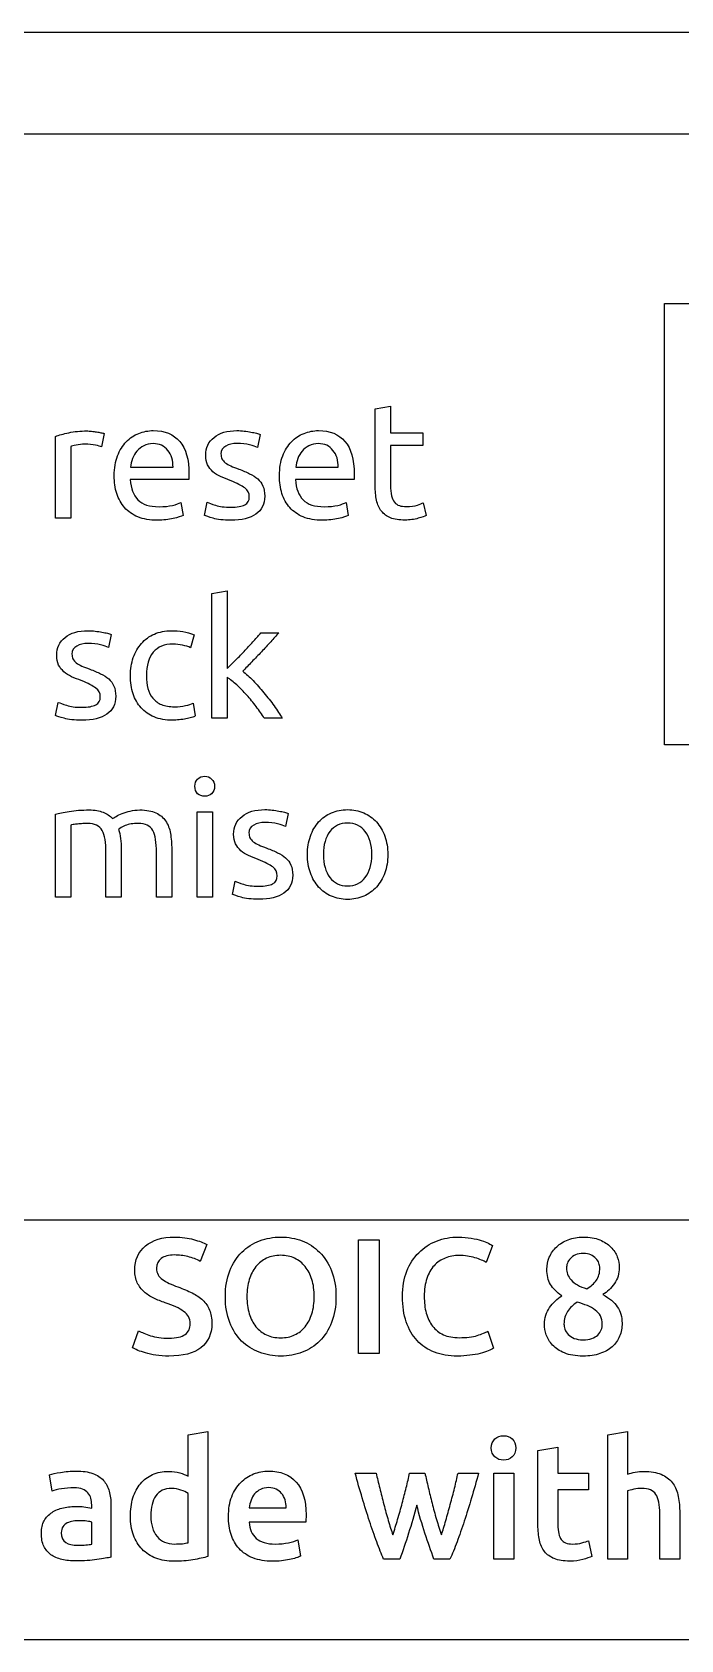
# Model space of a CAD drawing. Extents: x 9.6 to 52.8, y 7 to 29.1.
# Drawn here: x 28.75 to 37.65, y 7.05 to 29.12 of the extents above; entities that cross this region are included whole.
import ezdxf

# ---------------------------------------------------------------- set-up
doc = ezdxf.new("R2010")
doc.units = 0
doc.layers.add('ink_ext_XXXXXX', color=7, linetype='CONTINUOUS')

msp = doc.modelspace()

# ---------------------------------------------------------------- linework, layer by layer
at = {"layer": 'ink_ext_XXXXXX', "color": 7}
for points in [[(9.558798, 29.12372), (52.829742, 29.12372), (52.829742, 7.045743), (9.558798, 7.045743), (9.558798, 29.12372)], [(17.328409, 12.812854), (47.153336, 12.812854), (47.153336, 27.72283), (17.328409, 27.72283), (17.328409, 12.812854)], [(37.424215, 25.399346), (46.824759, 25.399346), (46.824759, 19.33627), (37.424215, 19.33627), (37.424215, 25.399346)], [(33.456245, 22.902157), (33.456245, 23.949765), (33.666218, 23.98589), (33.666218, 23.622388)], [(29.278862, 23.434992), (29.278862, 22.448343), (29.068889, 22.448343), (29.068889, 23.572717)], [(29.737191, 23.613357), (29.701067, 23.430477)], [(31.87827, 23.59981), (31.839888, 23.419188)], [(33.666218, 23.622388), (34.111001, 23.622388), (34.111001, 23.446281), (33.666218, 23.446281), (33.666218, 22.904414)], [(30.899312, 22.978921), (30.095543, 22.978921)], [(30.100058, 23.148254), (30.682565, 23.148254)], [(33.165909, 22.978921), (32.36214, 22.978921)], [(32.366656, 23.148254), (32.949162, 23.148254)], [(30.790938, 22.662832), (30.820289, 22.486725)], [(31.112883, 22.486725), (31.151266, 22.667348)], [(33.057536, 22.662832), (33.086887, 22.486725)], [(34.115516, 22.660574), (34.156156, 22.486725)], [(31.424104, 20.265509), (31.424104, 19.701065), (31.214131, 19.701065), (31.214131, 21.416976), (31.424104, 21.4531), (31.424104, 20.382914)], [(29.834276, 20.852531), (29.795893, 20.671909)], [(30.970643, 20.848016), (30.92323, 20.669651)], [(31.889206, 20.875109), (32.135304, 20.875109)], [(29.068889, 19.739447), (29.107271, 19.920069)], [(30.959354, 19.90878), (30.988706, 19.732674)], [(32.180459, 19.701065), (31.934362, 19.701065)], [(29.278862, 18.234775), (29.278862, 17.243611), (29.068889, 17.243611), (29.068889, 18.383788)], [(31.22355, 17.243611), (31.013576, 17.243611), (31.013576, 18.417655), (31.22355, 18.417655), (31.22355, 17.243611)], [(32.261916, 18.395077), (32.223534, 18.214455)], [(29.972, 17.902882), (29.972, 17.243611), (29.762027, 17.243611), (29.762027, 17.857726)], [(30.665138, 17.902882), (30.665138, 17.243611), (30.455164, 17.243611), (30.455164, 17.857726)], [(31.496529, 17.281993), (31.534911, 17.462615)], [(31.14547, 12.473121), (31.057416, 12.242828)], [(33.227846, 12.540854), (33.512326, 12.540854), (33.512326, 10.976214), (33.227846, 10.976214), (33.227846, 12.540854)], [(35.063349, 12.461832), (34.979811, 12.229281)], [(30.127212, 11.057494), (30.21075, 11.290045)], [(35.002389, 11.283272), (35.079154, 11.050721)], [(30.888681, 9.29417), (30.888681, 9.860872), (31.161873, 9.906028), (31.161873, 8.190116)], [(36.646227, 8.153992), (36.646227, 9.860872), (36.919419, 9.906028), (36.919419, 9.321263)], [(35.689, 9.646383), (35.962191, 9.691539), (35.962191, 9.33481), (36.382138, 9.33481), (36.382138, 9.106774), (35.962191, 9.106774), (35.962191, 8.625868)], [(35.689, 8.62361), (35.689, 9.646383)], [(29.023298, 9.088712), (28.989432, 9.309974)], [(33.181314, 9.33481), (33.470309, 9.33481)], [(33.928638, 9.33481), (34.138611, 9.33481)], [(34.592425, 9.33481), (34.874647, 9.33481)], [(35.356225, 8.153992), (35.083033, 8.153992), (35.083033, 9.33481), (35.356225, 9.33481), (35.356225, 8.153992)], [(30.888681, 8.37977), (30.888681, 9.057103)], [(36.919419, 9.093228), (36.919419, 8.153992), (36.646227, 8.153992)], [(29.567423, 8.853903), (29.567423, 8.899059)], [(29.831583, 8.896801), (29.831583, 8.181085)], [(31.727904, 8.860676), (32.235904, 8.860676)], [(29.567423, 8.35945), (29.567423, 8.661992)], [(32.50458, 8.659734), (31.725647, 8.659734)], [(37.632876, 8.817779), (37.632876, 8.153992), (37.359685, 8.153992), (37.359685, 8.774881)], [(32.396207, 8.418152), (32.432331, 8.194632)], [(36.384396, 8.406863), (36.429551, 8.190116)], [(33.795429, 8.153992), (33.571909, 8.153992)], [(34.481794, 8.153992), (34.260531, 8.153992)]]:
    msp.add_lwpolyline(points, dxfattribs=at)
for points in [[(29.254027, 23.622388), (29.327781, 23.638944), (29.410565, 23.647222), (29.502382, 23.647223)], [(29.502382, 23.647223), (29.520444, 23.647222), (29.540764, 23.645717), (29.563342, 23.642708)], [(29.563342, 23.642708), (29.587425, 23.641201), (29.610755, 23.638191), (29.633333, 23.633677)], [(29.633333, 23.633677), (29.65591, 23.630664), (29.67623, 23.626902), (29.694293, 23.622388)], [(30.212947, 23.613357), (30.27767, 23.638944), (30.343898, 23.651738), (30.411632, 23.651739)], [(30.411632, 23.651739), (30.569675, 23.651738), (30.690843, 23.602067), (30.775134, 23.502725)], [(31.246092, 23.55917), (31.322857, 23.620881), (31.427467, 23.651738), (31.559923, 23.651739)], [(31.559923, 23.651739), (31.593037, 23.651738), (31.626151, 23.649481), (31.659266, 23.644965)], [(31.659266, 23.644965), (31.692379, 23.641953), (31.723235, 23.637439), (31.751834, 23.631419)], [(31.751834, 23.631419), (31.780432, 23.626902), (31.805268, 23.621634), (31.826341, 23.615614)], [(32.479544, 23.613357), (32.544267, 23.638944), (32.610495, 23.651738), (32.678229, 23.651739)], [(32.678229, 23.651739), (32.836273, 23.651738), (32.95744, 23.602067), (33.041731, 23.502725)], [(29.068889, 23.572717), (29.11856, 23.590778), (29.180272, 23.607335), (29.254027, 23.622388)], [(29.353369, 23.450797), (29.315739, 23.44327), (29.290904, 23.438002), (29.278862, 23.434992)], [(29.470773, 23.464343), (29.431638, 23.464342), (29.392503, 23.459827), (29.353369, 23.450797)], [(29.617529, 23.450797), (29.579899, 23.459827), (29.53098, 23.464342), (29.470773, 23.464343)], [(29.701067, 23.430477), (29.684509, 23.436496), (29.656663, 23.44327), (29.617529, 23.450797)], [(29.694293, 23.622388), (29.71386, 23.619375), (29.728159, 23.616366), (29.737191, 23.613357)], [(29.921694, 23.304041), (29.951797, 23.38231), (29.991685, 23.447033), (30.041356, 23.49821)], [(30.041356, 23.49821), (30.091027, 23.549385), (30.148224, 23.587768), (30.212947, 23.613357)], [(30.280681, 23.444023), (30.244556, 23.42596), (30.2137, 23.401877), (30.188112, 23.371774)], [(30.409374, 23.473374), (30.361207, 23.473373), (30.31831, 23.46359), (30.280681, 23.444023)], [(30.610316, 23.380805), (30.56215, 23.442517), (30.495169, 23.473373), (30.409374, 23.473374)], [(30.775134, 23.502725), (30.859423, 23.404888), (30.901568, 23.255122), (30.901569, 23.053428)], [(31.130946, 23.313072), (31.130946, 23.416929), (31.169328, 23.498962), (31.246092, 23.55917)], [(31.406394, 23.439508), (31.362744, 23.416929), (31.340919, 23.380805), (31.340919, 23.331134)], [(31.559923, 23.475632), (31.501221, 23.475631), (31.450045, 23.46359), (31.406394, 23.439508)], [(31.733772, 23.455312), (31.685606, 23.468858), (31.627656, 23.475631), (31.559923, 23.475632)], [(31.839888, 23.419188), (31.817309, 23.431228), (31.781938, 23.44327), (31.733772, 23.455312)], [(31.826341, 23.615614), (31.848918, 23.609592), (31.866228, 23.604324), (31.87827, 23.59981)], [(32.188291, 23.304041), (32.218395, 23.38231), (32.258282, 23.447033), (32.307953, 23.49821)], [(32.307953, 23.49821), (32.357624, 23.549385), (32.414821, 23.587768), (32.479544, 23.613357)], [(32.547278, 23.444023), (32.511153, 23.42596), (32.480297, 23.401877), (32.454709, 23.371774)], [(32.675971, 23.473374), (32.627805, 23.473373), (32.584907, 23.46359), (32.547278, 23.444023)], [(32.876913, 23.380805), (32.828747, 23.442517), (32.761766, 23.473373), (32.675971, 23.473374)], [(33.041731, 23.502725), (33.126021, 23.404888), (33.168166, 23.255122), (33.168167, 23.053428)], [(29.876538, 23.033108), (29.876538, 23.136965), (29.89159, 23.227276), (29.921694, 23.304041)], [(30.127152, 23.267917), (30.113605, 23.228781), (30.104574, 23.188894), (30.100058, 23.148254)], [(30.188112, 23.371774), (30.162523, 23.34167), (30.142203, 23.307051), (30.127152, 23.267917)], [(30.682565, 23.148254), (30.684071, 23.24308), (30.659987, 23.320597), (30.610316, 23.380805)], [(31.158039, 23.179863), (31.139977, 23.215987), (31.130946, 23.26039), (31.130946, 23.313072)], [(31.340919, 23.331134), (31.340919, 23.305546), (31.345434, 23.282968), (31.354466, 23.263401)], [(31.354466, 23.263401), (31.365002, 23.243833), (31.380054, 23.225771), (31.399621, 23.209214)], [(31.399621, 23.209214), (31.420694, 23.194162), (31.446282, 23.179863), (31.476386, 23.166317)], [(32.143136, 23.033108), (32.143136, 23.136965), (32.158188, 23.227276), (32.188291, 23.304041)], [(32.393749, 23.267917), (32.380202, 23.228781), (32.371171, 23.188894), (32.366656, 23.148254)], [(32.454709, 23.371774), (32.429121, 23.34167), (32.408801, 23.307051), (32.393749, 23.267917)], [(32.949162, 23.148254), (32.950669, 23.24308), (32.926584, 23.320597), (32.876913, 23.380805)], [(29.910405, 22.78701), (29.887827, 22.862269), (29.876538, 22.944302), (29.876538, 23.033108)], [(30.095543, 22.978921), (30.104574, 22.857001), (30.139946, 22.764432), (30.201658, 22.701214)], [(30.901569, 23.017303), (30.901568, 23.003756), (30.900814, 22.990962), (30.899312, 22.978921)], [(30.901569, 23.053428), (30.901568, 23.044396), (30.901568, 23.032355), (30.901569, 23.017303)], [(31.230288, 23.087294), (31.200184, 23.112882), (31.176101, 23.143738), (31.158039, 23.179863)], [(31.336403, 23.019561), (31.295763, 23.039128), (31.260391, 23.061706), (31.230288, 23.087294)], [(31.467354, 22.965374), (31.422199, 22.983436), (31.378548, 23.001498), (31.336403, 23.019561)], [(31.668297, 22.863774), (31.627656, 22.893878), (31.560675, 22.927744), (31.467354, 22.965374)], [(31.476386, 23.166317), (31.506489, 23.152769), (31.542613, 23.13847), (31.584759, 23.123419)], [(31.584759, 23.123419), (31.64045, 23.102346), (31.690121, 23.081273), (31.733772, 23.060201)], [(31.733772, 23.060201), (31.777422, 23.040633), (31.814299, 23.017303), (31.844403, 22.99021)], [(31.844403, 22.99021), (31.876012, 22.963116), (31.900095, 22.930002), (31.916652, 22.890868)], [(32.177002, 22.78701), (32.154424, 22.862269), (32.143136, 22.944302), (32.143136, 23.033108)], [(32.36214, 22.978921), (32.371171, 22.857001), (32.406543, 22.764432), (32.468256, 22.701214)], [(33.168167, 23.017303), (33.168166, 23.003756), (33.167412, 22.990962), (33.165909, 22.978921)], [(33.168167, 23.053428), (33.168166, 23.044396), (33.168166, 23.032355), (33.168167, 23.017303)], [(30.018778, 22.595099), (29.970613, 22.649285), (29.934488, 22.713256), (29.910405, 22.78701)], [(31.666039, 22.633481), (31.708183, 22.656059), (31.729256, 22.692183), (31.729257, 22.741854)], [(31.729257, 22.741854), (31.729256, 22.79303), (31.708936, 22.83367), (31.668297, 22.863774)], [(31.941488, 22.750885), (31.941487, 22.642512), (31.900847, 22.56048), (31.819568, 22.504788)], [(31.916652, 22.890868), (31.933208, 22.853238), (31.941487, 22.806577), (31.941488, 22.750885)], [(32.285376, 22.595099), (32.23721, 22.649285), (32.201085, 22.713256), (32.177002, 22.78701)], [(33.474307, 22.694441), (33.462266, 22.754648), (33.456245, 22.823887), (33.456245, 22.902157)], [(33.666218, 22.904414), (33.666218, 22.845712), (33.670734, 22.796794), (33.679765, 22.757659)], [(33.679765, 22.757659), (33.688796, 22.720029), (33.702342, 22.689925), (33.720405, 22.667348)], [(30.201658, 22.466405), (30.127904, 22.498014), (30.066944, 22.540912), (30.018778, 22.595099)], [(30.201658, 22.701214), (30.26337, 22.637997), (30.359702, 22.606388), (30.490654, 22.606388)], [(30.490654, 22.606388), (30.564407, 22.606388), (30.62612, 22.612409), (30.675792, 22.62445)], [(30.675792, 22.62445), (30.726967, 22.637997), (30.765349, 22.65079), (30.790938, 22.662832)], [(31.151266, 22.667348), (31.175349, 22.658317), (31.213731, 22.64477), (31.266412, 22.626708)], [(31.266412, 22.626708), (31.319094, 22.608645), (31.389085, 22.599614), (31.476386, 22.599614)], [(31.476386, 22.599614), (31.562181, 22.599614), (31.625399, 22.610903), (31.666039, 22.633481)], [(32.468256, 22.466405), (32.394501, 22.498014), (32.333541, 22.540912), (32.285376, 22.595099)], [(32.468256, 22.701214), (32.529968, 22.637997), (32.6263, 22.606388), (32.757251, 22.606388)], [(32.757251, 22.606388), (32.831005, 22.606388), (32.892717, 22.612409), (32.942389, 22.62445)], [(32.942389, 22.62445), (32.993564, 22.637997), (33.031946, 22.65079), (33.057536, 22.662832)], [(33.542041, 22.545428), (33.510432, 22.586068), (33.487854, 22.635739), (33.474307, 22.694441)], [(33.666218, 22.452859), (33.615042, 22.473932), (33.573649, 22.504788), (33.542041, 22.545428)], [(33.720405, 22.667348), (33.738467, 22.646275), (33.761045, 22.631223), (33.788138, 22.622192)], [(33.788138, 22.622192), (33.815231, 22.613161), (33.84684, 22.608645), (33.882965, 22.608645)], [(33.882965, 22.608645), (33.946182, 22.608645), (33.996606, 22.615419), (34.034236, 22.628965)], [(34.034236, 22.628965), (34.07337, 22.644017), (34.100464, 22.654554), (34.115516, 22.660574)], [(30.468076, 22.42125), (30.365723, 22.42125), (30.276917, 22.436302), (30.201658, 22.466405)], [(30.684823, 22.443828), (30.621604, 22.428776), (30.549355, 22.42125), (30.468076, 22.42125)], [(30.820289, 22.486725), (30.7947, 22.473179), (30.749545, 22.45888), (30.684823, 22.443828)], [(31.232546, 22.448343), (31.173843, 22.464901), (31.133956, 22.477694), (31.112883, 22.486725)], [(31.476386, 22.42125), (31.372527, 22.42125), (31.291248, 22.430281), (31.232546, 22.448343)], [(31.819568, 22.504788), (31.739792, 22.449096), (31.625399, 22.42125), (31.476386, 22.42125)], [(32.734673, 22.42125), (32.63232, 22.42125), (32.543514, 22.436302), (32.468256, 22.466405)], [(32.95142, 22.443828), (32.888202, 22.428776), (32.815953, 22.42125), (32.734673, 22.42125)], [(33.086887, 22.486725), (33.061298, 22.473179), (33.016142, 22.45888), (32.95142, 22.443828)], [(33.864903, 22.423508), (33.785128, 22.423508), (33.7189, 22.433292), (33.666218, 22.452859)], [(34.045525, 22.448343), (33.992843, 22.431786), (33.932636, 22.423508), (33.864903, 22.423508)], [(34.156156, 22.486725), (34.135083, 22.476189), (34.098206, 22.463395), (34.045525, 22.448343)], [(29.086951, 20.565794), (29.086951, 20.669651), (29.125333, 20.751683), (29.202098, 20.811891)], [(29.202098, 20.811891), (29.278862, 20.873603), (29.383472, 20.904459), (29.515929, 20.90446)], [(29.515929, 20.90446), (29.549042, 20.904459), (29.582157, 20.902203), (29.615271, 20.897687)], [(29.615271, 20.897687), (29.648385, 20.894674), (29.679241, 20.89016), (29.70784, 20.88414)], [(29.70784, 20.88414), (29.736438, 20.879624), (29.761273, 20.874356), (29.782347, 20.868336)], [(29.782347, 20.868336), (29.804924, 20.862314), (29.822233, 20.857046), (29.834276, 20.852531)], [(30.250412, 20.728354), (30.298578, 20.784045), (30.35728, 20.826942), (30.426519, 20.857047)], [(30.426519, 20.857047), (30.497262, 20.888655), (30.575532, 20.904459), (30.661328, 20.90446)], [(30.661328, 20.90446), (30.714009, 20.904459), (30.76669, 20.899944), (30.819372, 20.890914)], [(30.819372, 20.890914), (30.872053, 20.881882), (30.922476, 20.867582), (30.970643, 20.848016)], [(31.672459, 20.635785), (31.714604, 20.68094), (31.754492, 20.723837), (31.792122, 20.764478)], [(31.792122, 20.764478), (31.829751, 20.806622), (31.862112, 20.843499), (31.889206, 20.875109)], [(32.135304, 20.875109), (32.100684, 20.837478), (32.063054, 20.796086), (32.022415, 20.750931)], [(29.114044, 20.432585), (29.095982, 20.468709), (29.086951, 20.513112), (29.086951, 20.565794)], [(29.3624, 20.692229), (29.318749, 20.669651), (29.296924, 20.633526), (29.296924, 20.583856)], [(29.296924, 20.583856), (29.296924, 20.558267), (29.30144, 20.535689), (29.310471, 20.516123)], [(29.515929, 20.728354), (29.457226, 20.728353), (29.40605, 20.716311), (29.3624, 20.692229)], [(29.689778, 20.708034), (29.641611, 20.721579), (29.583662, 20.728353), (29.515929, 20.728354)], [(29.795893, 20.671909), (29.773315, 20.68395), (29.737943, 20.695991), (29.689778, 20.708034)], [(30.099141, 20.285829), (30.099141, 20.37614), (30.111935, 20.458925), (30.137523, 20.534185)], [(30.137523, 20.534185), (30.164617, 20.609443), (30.202246, 20.674166), (30.250412, 20.728354)], [(30.410714, 20.608691), (30.349002, 20.534937), (30.318145, 20.427316), (30.318146, 20.285829)], [(30.681648, 20.719323), (30.564243, 20.719322), (30.473932, 20.682445), (30.410714, 20.608691)], [(30.812599, 20.705776), (30.771958, 20.714806), (30.728308, 20.719322), (30.681648, 20.719323)], [(30.92323, 20.669651), (30.89162, 20.684702), (30.854743, 20.696744), (30.812599, 20.705776)], [(31.543766, 20.502576), (31.587416, 20.546225), (31.630314, 20.590629), (31.672459, 20.635785)], [(31.895979, 20.613207), (31.852328, 20.568051), (31.807925, 20.522143), (31.762771, 20.475483)], [(32.022415, 20.750931), (31.981774, 20.705775), (31.939629, 20.659867), (31.895979, 20.613207)], [(29.186293, 20.340016), (29.156189, 20.365604), (29.132107, 20.39646), (29.114044, 20.432585)], [(29.292409, 20.272283), (29.251769, 20.291849), (29.216397, 20.314427), (29.186293, 20.340016)], [(29.310471, 20.516123), (29.321007, 20.496554), (29.336059, 20.478492), (29.355627, 20.461936)], [(29.355627, 20.461936), (29.376699, 20.446884), (29.402287, 20.432584), (29.432391, 20.419038)], [(29.432391, 20.419038), (29.462494, 20.405491), (29.498619, 20.391192), (29.540764, 20.37614)], [(29.540764, 20.37614), (29.596456, 20.355067), (29.646127, 20.333995), (29.689778, 20.312923)], [(29.689778, 20.312923), (29.733427, 20.293355), (29.770305, 20.270024), (29.800409, 20.242931)], [(31.424104, 20.382914), (31.460228, 20.419037), (31.500116, 20.458925), (31.543766, 20.502576)], [(31.762771, 20.475483), (31.71912, 20.430326), (31.677727, 20.387429), (31.638593, 20.346789)], [(31.638593, 20.346789), (31.683748, 20.312169), (31.731161, 20.269272), (31.780833, 20.218096)], [(29.42336, 20.218096), (29.378204, 20.236158), (29.334554, 20.25422), (29.292409, 20.272283)], [(29.624302, 20.116496), (29.583662, 20.146599), (29.516681, 20.180466), (29.42336, 20.218096)], [(29.685262, 19.994576), (29.685262, 20.045752), (29.664942, 20.086392), (29.624302, 20.116496)], [(29.800409, 20.242931), (29.832017, 20.215838), (29.8561, 20.182724), (29.872658, 20.143589)], [(29.872658, 20.143589), (29.889214, 20.105959), (29.897493, 20.059299), (29.897493, 20.003607)], [(30.135266, 20.037474), (30.111182, 20.112732), (30.099141, 20.195518), (30.099141, 20.285829)], [(30.318146, 20.285829), (30.318145, 20.222611), (30.324919, 20.164661), (30.338466, 20.11198)], [(30.338466, 20.11198), (30.353517, 20.059299), (30.376095, 20.014143), (30.406199, 19.976514)], [(31.557313, 20.159394), (31.510652, 20.201539), (31.466249, 20.23691), (31.424104, 20.265509)], [(31.695037, 20.019411), (31.649881, 20.070588), (31.603973, 20.117248), (31.557313, 20.159394)], [(31.780833, 20.218096), (31.832008, 20.166919), (31.88168, 20.111228), (31.929846, 20.05102)], [(29.107271, 19.920069), (29.131354, 19.911038), (29.169736, 19.897491), (29.222418, 19.879429)], [(29.222418, 19.879429), (29.275099, 19.861367), (29.34509, 19.852336), (29.432391, 19.852336)], [(29.432391, 19.852336), (29.518186, 19.852336), (29.581404, 19.863625), (29.622044, 19.886203)], [(29.622044, 19.886203), (29.664189, 19.90878), (29.685262, 19.944905), (29.685262, 19.994576)], [(29.897493, 20.003607), (29.897493, 19.895234), (29.856853, 19.813201), (29.775573, 19.757509)], [(30.243639, 19.845563), (30.195473, 19.899749), (30.159348, 19.963719), (30.135266, 20.037474)], [(30.406199, 19.976514), (30.437807, 19.938884), (30.477695, 19.909533), (30.525861, 19.88846)], [(30.525861, 19.88846), (30.574027, 19.868893), (30.632729, 19.859109), (30.701968, 19.859109)], [(30.701968, 19.859109), (30.757659, 19.859109), (30.808083, 19.864377), (30.853239, 19.874914)], [(30.853239, 19.874914), (30.898394, 19.88545), (30.933765, 19.896739), (30.959354, 19.90878)], [(31.823731, 19.861367), (31.78309, 19.917059), (31.740192, 19.96974), (31.695037, 20.019411)], [(31.929846, 20.05102), (31.979517, 19.992318), (32.026177, 19.932111), (32.069828, 19.870398)], [(32.069828, 19.870398), (32.113478, 19.810191), (32.150355, 19.753747), (32.180459, 19.701065)], [(29.188551, 19.701065), (29.129849, 19.717622), (29.089961, 19.730416), (29.068889, 19.739447)], [(29.432391, 19.673971), (29.328533, 19.673971), (29.247253, 19.683003), (29.188551, 19.701065)], [(29.775573, 19.757509), (29.695798, 19.701818), (29.581404, 19.673971), (29.432391, 19.673971)], [(30.424261, 19.719127), (30.353517, 19.749231), (30.29331, 19.791376), (30.243639, 19.845563)], [(30.674874, 19.673971), (30.580047, 19.673971), (30.49651, 19.689023), (30.424261, 19.719127)], [(30.767443, 19.680745), (30.735834, 19.676229), (30.704978, 19.673971), (30.674874, 19.673971)], [(30.860012, 19.694291), (30.831413, 19.688271), (30.800557, 19.683755), (30.767443, 19.680745)], [(30.936777, 19.710096), (30.914198, 19.704075), (30.88861, 19.698807), (30.860012, 19.694291)], [(30.988706, 19.732674), (30.976663, 19.725148), (30.959353, 19.717622), (30.936777, 19.710096)], [(31.934362, 19.701065), (31.902752, 19.753747), (31.865875, 19.80718), (31.823731, 19.861367)], [(30.981967, 18.767611), (30.981967, 18.809754), (30.994762, 18.842868), (31.02035, 18.866953)], [(31.02035, 18.666011), (30.994762, 18.691597), (30.981967, 18.725464), (30.981967, 18.767611)], [(31.02035, 18.866953), (31.047443, 18.892539), (31.079804, 18.905333), (31.117434, 18.905335)], [(31.117434, 18.905335), (31.155064, 18.905333), (31.186672, 18.892539), (31.212261, 18.866953)], [(31.212261, 18.866953), (31.239354, 18.842868), (31.2529, 18.809754), (31.252901, 18.767611)], [(31.252901, 18.767611), (31.2529, 18.725464), (31.239354, 18.691597), (31.212261, 18.666011)], [(31.117434, 18.629886), (31.079804, 18.629885), (31.047443, 18.641926), (31.02035, 18.666011)], [(31.212261, 18.666011), (31.186672, 18.641926), (31.155064, 18.629885), (31.117434, 18.629886)], [(29.068889, 18.383788), (29.117055, 18.395829), (29.180272, 18.408622), (29.258542, 18.422171)], [(29.258542, 18.422171), (29.338317, 18.435716), (29.430133, 18.442489), (29.533991, 18.442491)], [(29.533991, 18.442491), (29.60925, 18.442489), (29.672468, 18.431953), (29.723644, 18.410882)], [(29.723644, 18.410882), (29.77482, 18.391313), (29.817718, 18.361962), (29.852338, 18.322828)], [(29.852338, 18.322828), (29.862873, 18.330353), (29.87943, 18.34089), (29.902009, 18.354437)], [(29.902009, 18.354437), (29.924586, 18.367983), (29.952432, 18.380777), (29.985547, 18.392819)], [(29.985547, 18.392819), (30.01866, 18.406365), (30.055537, 18.417654), (30.096178, 18.426686)], [(30.096178, 18.426686), (30.136817, 18.437221), (30.180467, 18.442489), (30.227129, 18.442491)], [(30.227129, 18.442491), (30.317439, 18.442489), (30.391193, 18.428942), (30.448391, 18.401851)], [(30.448391, 18.401851), (30.505587, 18.376261), (30.54999, 18.339384), (30.5816, 18.291219)], [(31.514591, 18.108339), (31.514591, 18.212196), (31.552974, 18.294229), (31.629738, 18.354437)], [(31.629738, 18.354437), (31.706502, 18.416149), (31.811113, 18.447005), (31.943569, 18.447006)], [(31.943569, 18.447006), (31.976683, 18.447005), (32.009797, 18.444748), (32.042911, 18.440233)], [(32.042911, 18.440233), (32.076025, 18.43722), (32.106881, 18.432706), (32.13548, 18.426686)], [(32.13548, 18.426686), (32.164078, 18.422169), (32.188914, 18.416901), (32.209987, 18.410882)], [(32.209987, 18.410882), (32.232564, 18.40486), (32.249874, 18.399591), (32.261916, 18.395077)], [(32.68031, 18.277673), (32.729981, 18.331858), (32.788683, 18.373251), (32.856417, 18.401851)], [(32.856417, 18.401851), (32.92415, 18.431953), (32.997904, 18.447005), (33.077679, 18.447006)], [(33.077679, 18.447006), (33.157454, 18.447005), (33.231207, 18.431953), (33.298941, 18.401851)], [(33.298941, 18.401851), (33.366674, 18.373251), (33.424623, 18.331858), (33.47279, 18.277673)], [(29.314987, 18.241548), (29.296924, 18.238536), (29.284883, 18.236279), (29.278862, 18.234775)], [(29.373689, 18.248322), (29.352616, 18.246815), (29.333049, 18.244558), (29.314987, 18.241548)], [(29.44368, 18.255095), (29.419597, 18.253589), (29.396266, 18.251331), (29.373689, 18.248322)], [(29.511413, 18.257353), (29.49034, 18.257352), (29.467763, 18.256598), (29.44368, 18.255095)], [(29.633333, 18.232517), (29.601724, 18.249073), (29.561084, 18.257352), (29.511413, 18.257353)], [(29.710098, 18.160268), (29.692035, 18.193381), (29.666447, 18.217464), (29.633333, 18.232517)], [(29.750738, 18.036091), (29.743211, 18.085761), (29.729665, 18.127153), (29.710098, 18.160268)], [(30.028444, 18.228002), (29.983288, 18.209938), (29.952432, 18.193381), (29.935876, 18.178331)], [(29.935876, 18.178331), (29.947916, 18.139195), (29.956947, 18.096297), (29.962969, 18.049637)], [(30.204551, 18.257353), (30.133806, 18.257352), (30.075104, 18.247568), (30.028444, 18.228002)], [(30.328729, 18.232517), (30.297119, 18.249073), (30.255726, 18.257352), (30.204551, 18.257353)], [(30.405493, 18.160268), (30.38743, 18.193381), (30.361842, 18.217464), (30.328729, 18.232517)], [(30.443876, 18.036091), (30.437853, 18.085761), (30.425059, 18.127153), (30.405493, 18.160268)], [(30.5816, 18.291219), (30.614712, 18.243053), (30.636538, 18.185855), (30.647076, 18.119628)], [(30.647076, 18.119628), (30.659116, 18.053399), (30.665136, 17.98115), (30.665138, 17.902882)], [(31.541685, 17.975131), (31.523623, 18.011254), (31.514591, 18.055657), (31.514591, 18.108339)], [(31.79004, 18.234775), (31.74639, 18.212196), (31.724565, 18.176072), (31.724565, 18.126402)], [(31.724565, 18.126402), (31.724565, 18.100813), (31.72908, 18.078235), (31.738111, 18.058668)], [(31.943569, 18.270899), (31.884867, 18.270898), (31.833691, 18.258857), (31.79004, 18.234775)], [(32.117418, 18.250579), (32.069252, 18.264125), (32.011302, 18.270898), (31.943569, 18.270899)], [(32.223534, 18.214455), (32.200955, 18.226495), (32.165584, 18.238537), (32.117418, 18.250579)], [(32.567421, 18.081246), (32.594515, 18.15801), (32.632144, 18.223485), (32.68031, 18.277673)], [(32.833839, 18.144464), (32.775137, 18.067698), (32.745786, 17.963088), (32.745786, 17.830633)], [(33.077679, 18.261868), (32.975326, 18.261867), (32.894046, 18.222733), (32.833839, 18.144464)], [(33.319261, 18.144464), (33.260558, 18.222733), (33.180031, 18.261867), (33.077679, 18.261868)], [(33.409572, 17.830633), (33.409572, 17.963088), (33.379468, 18.067698), (33.319261, 18.144464)], [(33.47279, 18.277673), (33.52246, 18.223485), (33.560843, 18.15801), (33.587937, 18.081246)], [(29.762027, 17.857726), (29.762026, 17.926964), (29.758263, 17.986419), (29.750738, 18.036091)], [(29.962969, 18.049637), (29.968989, 18.002976), (29.971999, 17.954057), (29.972, 17.902882)], [(30.455164, 17.857726), (30.455163, 17.926964), (30.4514, 17.986419), (30.443876, 18.036091)], [(31.613934, 17.882562), (31.58383, 17.908149), (31.559747, 17.939005), (31.541685, 17.975131)], [(31.738111, 18.058668), (31.748647, 18.0391), (31.763699, 18.021038), (31.783267, 18.004482)], [(31.783267, 18.004482), (31.804339, 17.989429), (31.829927, 17.97513), (31.860031, 17.961584)], [(31.860031, 17.961584), (31.890135, 17.948037), (31.926259, 17.933737), (31.968405, 17.918686)], [(31.968405, 17.918686), (32.024096, 17.897613), (32.073767, 17.87654), (32.117418, 17.855468)], [(32.526781, 17.830633), (32.526781, 17.922448), (32.540328, 18.005986), (32.567421, 18.081246)], [(33.587937, 18.081246), (33.615029, 18.005986), (33.628576, 17.922448), (33.628577, 17.830633)], [(31.720049, 17.814828), (31.679409, 17.834395), (31.644037, 17.856973), (31.613934, 17.882562)], [(31.851, 17.760642), (31.805844, 17.778703), (31.762194, 17.796765), (31.720049, 17.814828)], [(32.051943, 17.659042), (32.011302, 17.689145), (31.944321, 17.723012), (31.851, 17.760642)], [(32.117418, 17.855468), (32.161068, 17.8359), (32.197945, 17.81257), (32.228049, 17.785477)], [(32.228049, 17.785477), (32.259657, 17.758383), (32.28374, 17.725269), (32.300298, 17.686135)], [(32.300298, 17.686135), (32.316854, 17.648505), (32.325133, 17.601844), (32.325134, 17.546153)], [(32.567421, 17.577762), (32.540328, 17.65302), (32.526781, 17.737311), (32.526781, 17.830633)], [(32.745786, 17.830633), (32.745786, 17.698176), (32.775137, 17.592813), (32.833839, 17.514544)], [(33.319261, 17.514544), (33.379468, 17.592813), (33.409572, 17.698176), (33.409572, 17.830633)], [(33.628577, 17.830633), (33.628576, 17.737311), (33.615029, 17.65302), (33.587937, 17.577762)], [(31.534911, 17.462615), (31.558994, 17.453584), (31.597377, 17.440037), (31.650058, 17.421975)], [(32.049685, 17.428748), (32.091829, 17.451326), (32.112902, 17.48745), (32.112902, 17.537122)], [(32.112902, 17.537122), (32.112902, 17.588297), (32.092582, 17.628937), (32.051943, 17.659042)], [(32.325134, 17.546153), (32.325133, 17.437779), (32.284493, 17.355747), (32.203214, 17.300055)], [(32.68031, 17.383593), (32.632144, 17.437779), (32.594515, 17.502502), (32.567421, 17.577762)], [(32.833839, 17.514544), (32.894046, 17.437779), (32.975326, 17.399397), (33.077679, 17.399397)], [(33.077679, 17.399397), (33.180031, 17.399397), (33.260558, 17.437779), (33.319261, 17.514544)], [(33.587937, 17.577762), (33.560843, 17.502502), (33.52246, 17.437779), (33.47279, 17.383593)], [(31.616191, 17.243611), (31.557489, 17.260167), (31.517602, 17.272962), (31.496529, 17.281993)], [(31.860031, 17.216517), (31.756173, 17.216517), (31.674894, 17.225548), (31.616191, 17.243611)], [(31.650058, 17.421975), (31.702739, 17.403912), (31.772731, 17.394881), (31.860031, 17.394882)], [(31.860031, 17.394882), (31.945827, 17.394881), (32.009044, 17.40617), (32.049685, 17.428748)], [(32.203214, 17.300055), (32.123438, 17.244363), (32.009044, 17.216517), (31.860031, 17.216517)], [(32.856417, 17.257157), (32.788683, 17.287261), (32.729981, 17.329406), (32.68031, 17.383593)], [(33.077679, 17.214259), (32.997904, 17.214259), (32.92415, 17.228559), (32.856417, 17.257157)], [(33.298941, 17.257157), (33.231207, 17.228559), (33.157454, 17.214259), (33.077679, 17.214259)], [(33.47279, 17.383593), (33.424623, 17.329406), (33.366674, 17.287261), (33.298941, 17.257157)], [(30.158821, 12.123165), (30.158821, 12.264651), (30.207739, 12.375283), (30.305576, 12.455059)], [(30.305576, 12.455059), (30.403413, 12.536337), (30.536622, 12.576977), (30.705203, 12.576979)], [(30.705203, 12.576979), (30.803039, 12.576977), (30.889588, 12.565688), (30.964848, 12.543112)], [(30.964848, 12.543112), (31.041611, 12.522038), (31.101818, 12.498707), (31.14547, 12.473121)], [(31.4617, 12.111876), (31.50234, 12.214228), (31.557279, 12.300023), (31.626518, 12.369263)], [(31.626518, 12.369263), (31.697261, 12.4385), (31.778541, 12.490429), (31.870358, 12.52505)], [(31.870358, 12.52505), (31.962173, 12.559667), (32.059258, 12.576977), (32.161611, 12.576979)], [(32.161611, 12.576979), (32.263963, 12.576977), (32.361047, 12.559667), (32.452864, 12.52505)], [(32.452864, 12.52505), (32.544679, 12.490429), (32.624454, 12.4385), (32.692189, 12.369263)], [(32.692189, 12.369263), (32.761426, 12.300023), (32.816365, 12.214228), (32.857006, 12.111876)], [(34.054123, 12.36249), (34.123361, 12.433232), (34.20464, 12.486666), (34.297963, 12.522792)], [(34.297963, 12.522792), (34.391284, 12.558915), (34.491378, 12.576977), (34.598247, 12.576979)], [(34.598247, 12.576979), (34.662969, 12.576977), (34.721671, 12.571709), (34.774354, 12.561174)], [(34.774354, 12.561174), (34.827034, 12.552142), (34.872942, 12.541605), (34.912078, 12.529565)], [(34.912078, 12.529565), (34.951212, 12.517522), (34.983573, 12.504728), (35.009163, 12.491183)], [(35.009163, 12.491183), (35.03475, 12.477635), (35.052812, 12.467851), (35.063349, 12.461832)], [(35.844752, 12.30153), (35.868836, 12.355715), (35.902702, 12.403128), (35.946352, 12.44377)], [(35.946352, 12.44377), (35.990001, 12.484408), (36.042685, 12.51677), (36.104396, 12.540854)], [(36.104396, 12.540854), (36.166107, 12.564935), (36.234596, 12.576977), (36.309854, 12.576979)], [(36.309854, 12.576979), (36.398659, 12.576977), (36.47392, 12.564183), (36.535632, 12.538596)], [(36.535632, 12.538596), (36.598849, 12.513007), (36.650027, 12.479893), (36.689161, 12.439254)], [(36.689161, 12.439254), (36.729801, 12.398613), (36.759152, 12.353457), (36.777214, 12.303788)], [(30.520065, 12.283468), (30.47792, 12.251857), (30.456847, 12.207454), (30.456848, 12.150259)], [(30.456848, 12.150259), (30.456847, 12.115638), (30.463621, 12.085534), (30.477168, 12.059948)], [(30.700688, 12.330881), (30.623923, 12.330879), (30.563715, 12.315075), (30.520065, 12.283468)], [(30.888083, 12.308303), (30.827875, 12.323354), (30.76541, 12.330879), (30.700688, 12.330881)], [(31.057416, 12.242828), (31.006239, 12.271425), (30.949795, 12.29325), (30.888083, 12.308303)], [(31.818429, 12.170579), (31.779293, 12.120906), (31.74919, 12.061452), (31.728118, 11.992214)], [(31.965184, 12.285725), (31.907987, 12.258631), (31.859068, 12.220248), (31.818429, 12.170579)], [(32.159353, 12.326365), (32.087104, 12.326364), (32.02238, 12.312817), (31.965184, 12.285725)], [(32.351264, 12.285725), (32.294066, 12.312817), (32.230096, 12.326364), (32.159353, 12.326365)], [(32.495762, 12.170579), (32.456626, 12.220248), (32.40846, 12.258631), (32.351264, 12.285725)], [(32.588331, 11.992214), (32.567257, 12.062957), (32.536401, 12.122411), (32.495762, 12.170579)], [(33.889305, 12.107361), (33.929945, 12.208207), (33.984884, 12.29325), (34.054123, 12.36249)], [(34.264096, 12.184125), (34.22195, 12.137463), (34.188836, 12.078761), (34.164754, 12.008019)], [(34.417625, 12.287983), (34.358922, 12.265404), (34.307746, 12.230785), (34.264096, 12.184125)], [(34.607278, 12.324108), (34.539544, 12.324106), (34.476326, 12.312065), (34.417625, 12.287983)], [(34.824025, 12.292499), (34.757796, 12.31357), (34.685547, 12.324106), (34.607278, 12.324108)], [(34.979811, 12.229281), (34.943686, 12.251857), (34.891757, 12.27293), (34.824025, 12.292499)], [(35.810885, 12.134454), (35.810885, 12.193155), (35.822174, 12.248847), (35.844752, 12.30153)], [(36.093107, 12.217992), (36.084076, 12.195413), (36.079561, 12.172835), (36.079561, 12.150259)], [(36.079561, 12.150259), (36.079561, 12.09306), (36.100632, 12.038874), (36.142778, 11.987699)], [(36.133747, 12.283468), (36.115685, 12.263899), (36.102138, 12.242074), (36.093107, 12.217992)], [(36.203738, 12.333139), (36.175139, 12.321096), (36.151809, 12.304539), (36.133747, 12.283468)], [(36.309854, 12.353459), (36.269214, 12.353457), (36.233841, 12.346684), (36.203738, 12.333139)], [(36.413712, 12.333139), (36.385112, 12.346684), (36.350494, 12.353457), (36.309854, 12.353459)], [(36.483703, 12.283468), (36.465641, 12.303034), (36.442311, 12.319591), (36.413712, 12.333139)], [(36.524343, 12.217992), (36.516818, 12.242074), (36.503271, 12.263899), (36.483703, 12.283468)], [(36.490476, 11.983183), (36.522085, 12.028338), (36.537889, 12.085534), (36.537889, 12.154774)], [(36.537889, 12.154774), (36.537889, 12.17434), (36.533374, 12.195413), (36.524343, 12.217992)], [(36.804307, 12.15929), (36.804307, 12.076503), (36.781729, 12.00275), (36.736574, 11.938028)], [(36.777214, 12.303788), (36.795276, 12.254115), (36.804307, 12.205949), (36.804307, 12.15929)], [(30.192688, 11.949316), (30.17011, 11.997481), (30.158821, 12.055431), (30.158821, 12.123165)], [(30.285256, 11.825139), (30.247627, 11.859757), (30.21677, 11.90115), (30.192688, 11.949316)], [(30.477168, 12.059948), (30.492219, 12.035863), (30.512539, 12.014038), (30.538128, 11.994472)], [(30.538128, 11.994472), (30.565221, 11.974903), (30.596077, 11.956842), (30.630696, 11.940285)], [(30.630696, 11.940285), (30.66682, 11.923727), (30.705955, 11.907923), (30.748101, 11.892872)], [(31.40074, 11.759663), (31.40074, 11.893624), (31.42106, 12.011028), (31.4617, 12.111876)], [(31.728118, 11.992214), (31.707045, 11.922975), (31.696508, 11.845458), (31.696509, 11.759663)], [(32.61994, 11.759663), (32.619938, 11.845458), (32.609402, 11.922975), (32.588331, 11.992214)], [(32.857006, 12.111876), (32.897645, 12.011028), (32.917965, 11.893624), (32.917966, 11.759663)], [(33.830603, 11.759663), (33.830603, 11.890613), (33.85017, 12.006512), (33.889305, 12.107361)], [(34.164754, 12.008019), (34.14067, 11.937274), (34.128629, 11.855242), (34.128629, 11.761921)], [(35.860556, 11.926739), (35.827441, 11.983934), (35.810885, 12.053173), (35.810885, 12.134454)], [(36.016343, 11.770952), (35.947103, 11.819117), (35.895174, 11.871046), (35.860556, 11.926739)], [(36.142778, 11.987699), (36.186428, 11.936522), (36.258676, 11.895882), (36.359525, 11.865779)], [(36.359525, 11.865779), (36.415218, 11.900397), (36.458867, 11.939532), (36.490476, 11.983183)], [(36.736574, 11.938028), (36.691418, 11.874809), (36.639489, 11.824385), (36.580787, 11.786756)], [(30.418465, 11.737085), (30.368794, 11.761167), (30.324391, 11.790518), (30.285256, 11.825139)], [(30.57651, 11.673868), (30.522323, 11.693434), (30.469641, 11.714507), (30.418465, 11.737085)], [(30.748101, 11.892872), (30.821854, 11.865778), (30.88733, 11.837932), (30.944528, 11.809334)], [(30.944528, 11.809334), (31.003229, 11.78224), (31.052147, 11.749126), (31.091283, 11.709992)], [(31.091283, 11.709992), (31.131922, 11.672362), (31.162778, 11.627206), (31.183852, 11.574525)], [(31.4617, 11.405192), (31.42106, 11.507544), (31.40074, 11.625701), (31.40074, 11.759663)], [(31.696509, 11.759663), (31.696508, 11.673867), (31.707045, 11.595597), (31.728118, 11.524854)], [(32.588331, 11.524854), (32.609402, 11.595597), (32.619938, 11.673867), (32.61994, 11.759663)], [(32.917966, 11.759663), (32.917965, 11.625701), (32.897645, 11.507544), (32.857006, 11.405192)], [(33.882531, 11.411965), (33.847912, 11.512812), (33.830603, 11.628711), (33.830603, 11.759663)], [(34.128629, 11.761921), (34.128629, 11.679135), (34.13766, 11.603123), (34.155723, 11.533885)], [(35.926032, 11.698703), (35.954631, 11.725796), (35.984734, 11.749878), (36.016343, 11.770952)], [(36.580787, 11.786756), (36.669592, 11.73859), (36.735068, 11.682898), (36.777214, 11.619681)], [(30.721008, 11.617423), (30.678862, 11.63699), (30.630696, 11.655805), (30.57651, 11.673868)], [(30.827123, 11.556463), (30.798524, 11.57904), (30.763152, 11.59936), (30.721008, 11.617423)], [(30.894856, 11.484214), (30.879804, 11.511307), (30.857226, 11.53539), (30.827123, 11.556463)], [(30.919692, 11.38713), (30.919691, 11.424759), (30.911413, 11.45712), (30.894856, 11.484214)], [(31.183852, 11.574525), (31.204923, 11.523349), (31.21546, 11.460883), (31.215461, 11.38713)], [(31.728118, 11.524854), (31.74919, 11.455615), (31.779293, 11.39616), (31.818429, 11.34649)], [(32.495762, 11.34649), (32.536401, 11.39616), (32.567257, 11.455615), (32.588331, 11.524854)], [(34.155723, 11.533885), (34.17529, 11.464646), (34.20464, 11.404439), (34.243776, 11.353263)], [(35.777018, 11.378099), (35.777018, 11.423254), (35.78304, 11.464646), (35.795081, 11.502276)], [(35.795081, 11.502276), (35.808627, 11.541411), (35.826689, 11.576782), (35.849267, 11.608392)], [(35.849267, 11.608392), (35.871845, 11.641505), (35.897432, 11.671609), (35.926032, 11.698703)], [(36.095365, 11.556463), (36.06225, 11.508297), (36.045694, 11.450347), (36.045694, 11.382614)], [(36.226316, 11.682899), (36.172129, 11.648279), (36.12848, 11.606133), (36.095365, 11.556463)], [(36.366298, 11.635485), (36.324152, 11.653547), (36.277494, 11.669351), (36.226316, 11.682899)], [(36.474672, 11.574525), (36.444569, 11.598608), (36.408445, 11.618928), (36.366298, 11.635485)], [(36.546921, 11.493245), (36.530365, 11.524853), (36.506281, 11.551947), (36.474672, 11.574525)], [(36.571756, 11.382614), (36.571756, 11.424759), (36.563476, 11.461636), (36.546921, 11.493245)], [(36.777214, 11.619681), (36.820863, 11.556462), (36.842689, 11.481956), (36.842689, 11.396161)], [(30.21075, 11.290045), (30.25139, 11.267467), (30.306329, 11.244889), (30.375568, 11.222312)], [(30.849701, 11.240374), (30.896361, 11.274993), (30.919691, 11.323912), (30.919692, 11.38713)], [(31.215461, 11.38713), (31.21546, 11.245642), (31.165036, 11.135764), (31.06419, 11.057494)], [(31.62426, 11.147805), (31.556526, 11.217044), (31.50234, 11.302839), (31.4617, 11.405192)], [(31.818429, 11.34649), (31.859068, 11.298324), (31.907987, 11.260694), (31.965184, 11.233601)], [(32.351264, 11.233601), (32.40846, 11.260694), (32.456626, 11.298324), (32.495762, 11.34649)], [(32.857006, 11.405192), (32.81787, 11.302839), (32.763684, 11.217044), (32.694446, 11.147805)], [(34.031545, 11.154579), (33.966822, 11.225322), (33.917151, 11.311117), (33.882531, 11.411965)], [(34.243776, 11.353263), (34.28291, 11.303592), (34.332581, 11.264457), (34.392789, 11.235859)], [(34.855634, 11.22457), (34.91885, 11.245642), (34.967769, 11.265209), (35.002389, 11.283272)], [(35.801854, 11.233601), (35.785298, 11.284777), (35.777018, 11.332943), (35.777018, 11.378099)], [(36.045694, 11.382614), (36.045694, 11.360036), (36.050209, 11.335953), (36.059241, 11.310365)], [(36.059241, 11.310365), (36.068272, 11.284777), (36.083325, 11.261447), (36.104396, 11.240374)], [(36.508538, 11.231343), (36.52961, 11.252416), (36.545414, 11.275746), (36.555952, 11.301334)], [(36.555952, 11.301334), (36.566489, 11.328427), (36.571756, 11.35552), (36.571756, 11.382614)], [(36.842689, 11.396161), (36.842689, 11.331437), (36.831401, 11.27123), (36.808823, 11.215539)], [(30.199461, 11.02137), (30.169357, 11.034916), (30.145274, 11.046958), (30.127212, 11.057494)], [(30.375568, 11.222312), (30.444806, 11.199734), (30.528344, 11.188445), (30.626181, 11.188445)], [(30.626181, 11.188445), (30.728533, 11.188445), (30.803039, 11.205755), (30.849701, 11.240374)], [(31.06419, 11.057494), (30.964847, 10.98073), (30.818844, 10.942348), (30.626181, 10.942348)], [(31.865842, 10.994276), (31.774025, 11.028896), (31.693498, 11.080072), (31.62426, 11.147805)], [(31.965184, 11.233601), (32.02238, 11.206507), (32.087104, 11.19296), (32.159353, 11.192961)], [(32.159353, 11.192961), (32.230096, 11.19296), (32.294066, 11.206507), (32.351264, 11.233601)], [(32.694446, 11.147805), (32.626712, 11.080072), (32.546937, 11.028896), (32.455122, 10.994276)], [(34.268611, 10.996534), (34.17529, 11.032659), (34.096267, 11.08534), (34.031545, 11.154579)], [(34.392789, 11.235859), (34.452996, 11.208765), (34.525245, 11.195218), (34.609536, 11.195219)], [(34.609536, 11.195219), (34.710382, 11.195218), (34.792415, 11.205002), (34.855634, 11.22457)], [(35.079154, 11.050721), (35.06109, 11.038679), (35.036254, 11.026638), (35.004647, 11.014596)], [(35.889907, 11.093619), (35.849267, 11.137269), (35.819916, 11.183929), (35.801854, 11.233601)], [(36.052467, 10.985245), (35.984734, 11.013844), (35.930547, 11.049968), (35.889907, 11.093619)], [(36.104396, 11.240374), (36.125468, 11.219301), (36.152561, 11.201239), (36.185676, 11.186188)], [(36.185676, 11.186188), (36.218791, 11.17264), (36.260183, 11.165867), (36.309854, 11.165868)], [(36.309854, 11.165868), (36.355009, 11.165867), (36.394143, 11.171888), (36.427258, 11.18393)], [(36.427258, 11.18393), (36.460374, 11.195971), (36.487467, 11.211776), (36.508538, 11.231343)], [(36.707223, 11.071041), (36.662067, 11.030401), (36.605623, 10.998792), (36.537889, 10.976214)], [(36.808823, 11.215539), (36.786245, 11.159847), (36.752378, 11.111681), (36.707223, 11.071041)], [(30.305576, 10.985245), (30.264936, 10.997287), (30.229564, 11.009328), (30.199461, 11.02137)], [(30.447816, 10.955894), (30.395135, 10.96342), (30.347721, 10.973204), (30.305576, 10.985245)], [(30.626181, 10.942348), (30.561457, 10.942348), (30.502003, 10.946863), (30.447816, 10.955894)], [(32.161611, 10.942348), (32.057752, 10.942348), (31.959163, 10.959657), (31.865842, 10.994276)], [(32.455122, 10.994276), (32.363305, 10.959657), (32.265468, 10.942348), (32.161611, 10.942348)], [(34.5847, 10.942348), (34.467295, 10.942348), (34.361932, 10.96041), (34.268611, 10.996534)], [(34.754034, 10.953636), (34.701351, 10.946111), (34.644907, 10.942348), (34.5847, 10.942348)], [(34.896274, 10.978472), (34.854127, 10.967936), (34.806714, 10.959657), (34.754034, 10.953636)], [(35.004647, 11.014596), (34.974542, 11.002555), (34.938418, 10.990513), (34.896274, 10.978472)], [(36.307596, 10.942348), (36.205245, 10.942348), (36.120201, 10.956647), (36.052467, 10.985245)], [(36.537889, 10.976214), (36.471662, 10.953636), (36.394898, 10.942348), (36.307596, 10.942348)], [(35.049166, 9.68025), (35.049166, 9.73293), (35.065723, 9.774322), (35.098837, 9.804428)], [(35.098837, 9.804428), (35.131951, 9.83453), (35.171839, 9.849581), (35.218499, 9.849583)], [(35.218499, 9.849583), (35.263655, 9.849581), (35.30279, 9.83453), (35.335905, 9.804428)], [(35.335905, 9.804428), (35.369017, 9.774322), (35.385576, 9.73293), (35.385576, 9.68025)], [(35.098837, 9.55833), (35.065723, 9.588432), (35.049166, 9.629072), (35.049166, 9.68025)], [(35.218499, 9.513174), (35.171839, 9.513173), (35.131951, 9.528225), (35.098837, 9.55833)], [(35.335905, 9.55833), (35.30279, 9.528225), (35.263655, 9.513173), (35.218499, 9.513174)], [(35.385576, 9.68025), (35.385576, 9.629072), (35.369017, 9.588432), (35.335905, 9.55833)], [(28.989432, 9.309974), (29.024051, 9.322014), (29.074474, 9.334056), (29.140703, 9.346099)], [(29.140703, 9.346099), (29.20693, 9.358139), (29.277674, 9.36416), (29.352934, 9.364161)], [(29.352934, 9.364161), (29.443244, 9.36416), (29.519256, 9.352871), (29.580969, 9.330294)], [(29.580969, 9.330294), (29.642681, 9.307715), (29.6916, 9.276106), (29.727725, 9.235468)], [(30.236184, 9.190312), (30.281339, 9.244498), (30.336278, 9.28589), (30.401001, 9.31449)], [(30.401001, 9.31449), (30.465724, 9.344592), (30.54023, 9.359644), (30.624521, 9.359645)], [(30.624521, 9.359645), (30.681718, 9.359644), (30.732142, 9.352871), (30.775793, 9.339325)], [(30.775793, 9.339325), (30.819442, 9.325778), (30.857072, 9.310726), (30.888681, 9.29417)], [(31.612758, 9.206116), (31.663934, 9.258797), (31.722636, 9.297931), (31.788864, 9.323521)], [(31.788864, 9.323521), (31.855092, 9.350613), (31.922825, 9.36416), (31.992064, 9.364161)], [(31.992064, 9.364161), (32.154624, 9.36416), (32.281059, 9.313736), (32.371371, 9.21289)], [(33.278398, 8.993885), (33.245284, 9.105268), (33.212923, 9.21891), (33.181314, 9.33481)], [(33.470309, 9.33481), (33.483856, 9.271591), (33.49966, 9.203105), (33.517723, 9.129352)], [(33.881225, 9.136125), (33.899286, 9.206868), (33.915091, 9.273096), (33.928638, 9.33481)], [(34.138611, 9.33481), (34.152157, 9.273096), (34.167209, 9.206868), (34.183767, 9.136125)], [(34.545011, 9.129352), (34.563072, 9.203105), (34.578877, 9.271591), (34.592425, 9.33481)], [(34.874647, 9.33481), (34.843036, 9.21891), (34.810675, 9.105268), (34.777563, 8.993885)], [(36.919419, 9.321263), (36.949521, 9.331798), (36.984139, 9.340829), (37.023276, 9.348356)], [(37.023276, 9.348356), (37.063916, 9.355881), (37.103801, 9.359644), (37.142939, 9.359645)], [(37.142939, 9.359645), (37.237762, 9.359644), (37.316033, 9.346098), (37.377747, 9.319005)], [(37.377747, 9.319005), (37.440962, 9.293416), (37.491388, 9.256539), (37.529019, 9.208374)], [(29.151992, 9.120321), (29.09931, 9.111289), (29.056412, 9.100753), (29.023298, 9.088712)], [(29.325841, 9.133868), (29.262622, 9.133866), (29.204673, 9.129351), (29.151992, 9.120321)], [(29.440987, 9.115805), (29.410883, 9.127846), (29.372501, 9.133866), (29.325841, 9.133868)], [(29.515494, 9.063876), (29.497431, 9.086453), (29.472595, 9.103763), (29.440987, 9.115805)], [(29.556134, 8.98937), (29.548607, 9.017967), (29.535061, 9.042803), (29.515494, 9.063876)], [(29.727725, 9.235468), (29.765354, 9.194826), (29.791695, 9.145155), (29.806747, 9.086454)], [(29.806747, 9.086454), (29.823303, 9.029256), (29.831582, 8.966038), (29.831583, 8.896801)], [(30.132326, 8.993885), (30.156409, 9.070649), (30.191028, 9.136124), (30.236184, 9.190312)], [(30.665161, 9.124836), (30.565818, 9.124835), (30.492817, 9.090969), (30.446157, 9.023236)], [(30.791597, 9.102259), (30.752462, 9.11731), (30.710316, 9.124835), (30.665161, 9.124836)], [(30.888681, 9.057103), (30.864598, 9.073659), (30.832236, 9.088711), (30.791597, 9.102259)], [(31.48858, 9.011948), (31.520189, 9.090216), (31.561581, 9.154939), (31.612758, 9.206116)], [(31.883691, 9.11129), (31.852082, 9.096237), (31.824989, 9.075917), (31.802411, 9.05033)], [(31.994322, 9.136125), (31.952177, 9.136124), (31.915299, 9.127846), (31.883691, 9.11129)], [(32.09818, 9.113548), (32.069581, 9.128598), (32.034962, 9.136124), (31.994322, 9.136125)], [(32.172687, 9.054845), (32.153118, 9.080433), (32.128283, 9.1), (32.09818, 9.113548)], [(32.2201, 8.966792), (32.209563, 9.00141), (32.193758, 9.030762), (32.172687, 9.054845)], [(32.371371, 9.21289), (32.463186, 9.112042), (32.509095, 8.961523), (32.509096, 8.761334)], [(33.517723, 9.129352), (33.535784, 9.057102), (33.554599, 8.982596), (33.574167, 8.905832)], [(33.827038, 8.921636), (33.846605, 8.99539), (33.864667, 9.066886), (33.881225, 9.136125)], [(34.183767, 9.136125), (34.200323, 9.066886), (34.217633, 8.99539), (34.235696, 8.921636)], [(34.486309, 8.905832), (34.507381, 8.982596), (34.526948, 9.057102), (34.545011, 9.129352)], [(37.002956, 9.113548), (36.965326, 9.106021), (36.937481, 9.099247), (36.919419, 9.093228)], [(37.113587, 9.124836), (37.077463, 9.124835), (37.040584, 9.121073), (37.002956, 9.113548)], [(37.230992, 9.104516), (37.199383, 9.118062), (37.160246, 9.124835), (37.113587, 9.124836)], [(37.305499, 9.043556), (37.287433, 9.072154), (37.262597, 9.092474), (37.230992, 9.104516)], [(37.529019, 9.208374), (37.566646, 9.161712), (37.592988, 9.105268), (37.608041, 9.039041)], [(29.023298, 8.795201), (29.068454, 8.825304), (29.120382, 8.846377), (29.179085, 8.858419)], [(29.179085, 8.858419), (29.239292, 8.871965), (29.301757, 8.878738), (29.366481, 8.878739)], [(29.366481, 8.878739), (29.396584, 8.878738), (29.428193, 8.876481), (29.461307, 8.871965)], [(29.461307, 8.871965), (29.494421, 8.868953), (29.529792, 8.862933), (29.567423, 8.853903)], [(29.567423, 8.899059), (29.567422, 8.930667), (29.563659, 8.96077), (29.556134, 8.98937)], [(30.098459, 8.741014), (30.098459, 8.834335), (30.109748, 8.918625), (30.132326, 8.993885)], [(30.446157, 9.023236), (30.401001, 8.955502), (30.378423, 8.863686), (30.378424, 8.747788)], [(31.443424, 8.738756), (31.443424, 8.842613), (31.458476, 8.933677), (31.48858, 9.011948)], [(31.75274, 8.962276), (31.740698, 8.929162), (31.73242, 8.895295), (31.727904, 8.860676)], [(31.802411, 9.05033), (31.781338, 9.024741), (31.764781, 8.99539), (31.75274, 8.962276)], [(32.235904, 8.860676), (32.235904, 8.898305), (32.230635, 8.933677), (32.2201, 8.966792)], [(33.37774, 8.675539), (33.344626, 8.776385), (33.311512, 8.882501), (33.278398, 8.993885)], [(33.574167, 8.905832), (33.593734, 8.830572), (33.614054, 8.756818), (33.635127, 8.68457)], [(33.76382, 8.700374), (33.786397, 8.774128), (33.80747, 8.847882), (33.827038, 8.921636)], [(34.025723, 8.896801), (33.991102, 8.764344), (33.953473, 8.634898), (33.912834, 8.508463)], [(34.138611, 8.508463), (34.09797, 8.634898), (34.060341, 8.764344), (34.025723, 8.896801)], [(34.235696, 8.921636), (34.255262, 8.847882), (34.275582, 8.774128), (34.296656, 8.700374)], [(34.425349, 8.68457), (34.446421, 8.756818), (34.466741, 8.830572), (34.486309, 8.905832)], [(34.777563, 8.993885), (34.744447, 8.882501), (34.711333, 8.776385), (34.67822, 8.675539)], [(37.346139, 8.935183), (37.33861, 8.980338), (37.325064, 9.016462), (37.305499, 9.043556)], [(37.359685, 8.774881), (37.359682, 8.838098), (37.355166, 8.891532), (37.346139, 8.935183)], [(37.608041, 9.039041), (37.624597, 8.972812), (37.632873, 8.899058), (37.632876, 8.817779)], [(28.876543, 8.510721), (28.876543, 8.578454), (28.889337, 8.635651), (28.914925, 8.682312)], [(28.914925, 8.682312), (28.942018, 8.728972), (28.978143, 8.766602), (29.023298, 8.795201)], [(29.231014, 8.650703), (29.20693, 8.638661), (29.187363, 8.621352), (29.172312, 8.598774)], [(29.314552, 8.675539), (29.284447, 8.671023), (29.256602, 8.662744), (29.231014, 8.650703)], [(29.407121, 8.682312), (29.377016, 8.682311), (29.34616, 8.680054), (29.314552, 8.675539)], [(29.501947, 8.675539), (29.473348, 8.680053), (29.441739, 8.682311), (29.407121, 8.682312)], [(29.567423, 8.661992), (29.55237, 8.666507), (29.530545, 8.671023), (29.501947, 8.675539)], [(30.139099, 8.483628), (30.112006, 8.560392), (30.098459, 8.646187), (30.098459, 8.741014)], [(30.378424, 8.747788), (30.378423, 8.627372), (30.407022, 8.532546), (30.464219, 8.463308)], [(31.479549, 8.492659), (31.455466, 8.567917), (31.443424, 8.64995), (31.443424, 8.738756)], [(31.725647, 8.659734), (31.733172, 8.564907), (31.766286, 8.491153), (31.824989, 8.438472)], [(32.506838, 8.709405), (32.506837, 8.691342), (32.506083, 8.674785), (32.50458, 8.659734)], [(32.509096, 8.761334), (32.509095, 8.746282), (32.508341, 8.728972), (32.506838, 8.709405)], [(33.477083, 8.391059), (33.443968, 8.479864), (33.410854, 8.574691), (33.37774, 8.675539)], [(33.635127, 8.68457), (33.656199, 8.61232), (33.677272, 8.546092), (33.698345, 8.485885)], [(33.698345, 8.485885), (33.720922, 8.555124), (33.742747, 8.62662), (33.76382, 8.700374)], [(34.296656, 8.700374), (34.319233, 8.62662), (34.34181, 8.555124), (34.364389, 8.485885)], [(34.364389, 8.485885), (34.383955, 8.546092), (34.404275, 8.61232), (34.425349, 8.68457)], [(34.67822, 8.675539), (34.645105, 8.574691), (34.611991, 8.479864), (34.578878, 8.391059)], [(35.70932, 8.413636), (35.695774, 8.475349), (35.689, 8.54534), (35.689, 8.62361)], [(35.962191, 8.625868), (35.962191, 8.53104), (35.977241, 8.463307), (36.007347, 8.422668)], [(28.910409, 8.332356), (28.887832, 8.380522), (28.876543, 8.439977), (28.876543, 8.510721)], [(29.172312, 8.598774), (29.157259, 8.577701), (29.149734, 8.550608), (29.149734, 8.517494)], [(29.149734, 8.517494), (29.149734, 8.452771), (29.170054, 8.407616), (29.210694, 8.382028)], [(30.258761, 8.289459), (30.207585, 8.343645), (30.167697, 8.408368), (30.139099, 8.483628)], [(30.464219, 8.463308), (30.521416, 8.395574), (30.600438, 8.361707), (30.701286, 8.361708)], [(31.59018, 8.29849), (31.540509, 8.354181), (31.503632, 8.418904), (31.479549, 8.492659)], [(31.824989, 8.438472), (31.885196, 8.387296), (31.971744, 8.361707), (32.084633, 8.361708)], [(32.265256, 8.37977), (32.320946, 8.391811), (32.364597, 8.404605), (32.396207, 8.418152)], [(33.571909, 8.153992), (33.541805, 8.22323), (33.510196, 8.302252), (33.477083, 8.391059)], [(33.912834, 8.508463), (33.873698, 8.383532), (33.834563, 8.265376), (33.795429, 8.153992)], [(34.260531, 8.153992), (34.221396, 8.265376), (34.180756, 8.383532), (34.138611, 8.508463)], [(34.578878, 8.391059), (34.545762, 8.302252), (34.513401, 8.22323), (34.481794, 8.153992)], [(35.779311, 8.25785), (35.746196, 8.3015), (35.722867, 8.353429), (35.70932, 8.413636)], [(36.007347, 8.422668), (36.037449, 8.382027), (36.088627, 8.361707), (36.160876, 8.361708)], [(36.291827, 8.377512), (36.330961, 8.388048), (36.361815, 8.397832), (36.384396, 8.406863)], [(29.007494, 8.214952), (28.966854, 8.245056), (28.934492, 8.28419), (28.910409, 8.332356)], [(29.158765, 8.149476), (29.100062, 8.163023), (29.049639, 8.184848), (29.007494, 8.214952)], [(29.210694, 8.382028), (29.251334, 8.357944), (29.306273, 8.345903), (29.375512, 8.345903)], [(29.375512, 8.345903), (29.459802, 8.345903), (29.523772, 8.350418), (29.567423, 8.35945)], [(29.831583, 8.181085), (29.789437, 8.172054), (29.725466, 8.161518), (29.639672, 8.149476)], [(30.448415, 8.167539), (30.37466, 8.196137), (30.311443, 8.236777), (30.258761, 8.289459)], [(30.701286, 8.361708), (30.744935, 8.361707), (30.781813, 8.363214), (30.811917, 8.366223)], [(30.811917, 8.366223), (30.843525, 8.370738), (30.869113, 8.375254), (30.888681, 8.37977)], [(31.161873, 8.190116), (31.107685, 8.173559), (31.039199, 8.158508), (30.956415, 8.144961)], [(31.779833, 8.169796), (31.703069, 8.201405), (31.639851, 8.244303), (31.59018, 8.29849)], [(32.050767, 8.124641), (31.946908, 8.124641), (31.856597, 8.139693), (31.779833, 8.169796)], [(32.084633, 8.361708), (32.150861, 8.361707), (32.211068, 8.367728), (32.265256, 8.37977)], [(32.369113, 8.169796), (32.343524, 8.162271), (32.313421, 8.155497), (32.278802, 8.149476)], [(32.432331, 8.194632), (32.417278, 8.187106), (32.396206, 8.178828), (32.369113, 8.169796)], [(35.91252, 8.160765), (35.856827, 8.183343), (35.812423, 8.215704), (35.779311, 8.25785)], [(36.160876, 8.361708), (36.210547, 8.361707), (36.254196, 8.366976), (36.291827, 8.377512)], [(36.429551, 8.190116), (36.397939, 8.17657), (36.356548, 8.163023), (36.305374, 8.149476)], [(29.352934, 8.129156), (29.28219, 8.129156), (29.217467, 8.13593), (29.158765, 8.149476)], [(29.639672, 8.149476), (29.555381, 8.13593), (29.459802, 8.129156), (29.352934, 8.129156)], [(30.699028, 8.124641), (30.605706, 8.124641), (30.522168, 8.13894), (30.448415, 8.167539)], [(30.956415, 8.144961), (30.875134, 8.131414), (30.789338, 8.124641), (30.699028, 8.124641)], [(32.170429, 8.131414), (32.131293, 8.126899), (32.091406, 8.124641), (32.050767, 8.124641)], [(32.278802, 8.149476), (32.245687, 8.141951), (32.209563, 8.13593), (32.170429, 8.131414)], [(36.124751, 8.126899), (36.040459, 8.126899), (35.969716, 8.138188), (35.91252, 8.160765)], [(36.305374, 8.149476), (36.254196, 8.134424), (36.193988, 8.126899), (36.124751, 8.126899)]]:
    msp.add_open_spline(points, degree=3, dxfattribs=at)

doc.saveas('drawing.dxf')
